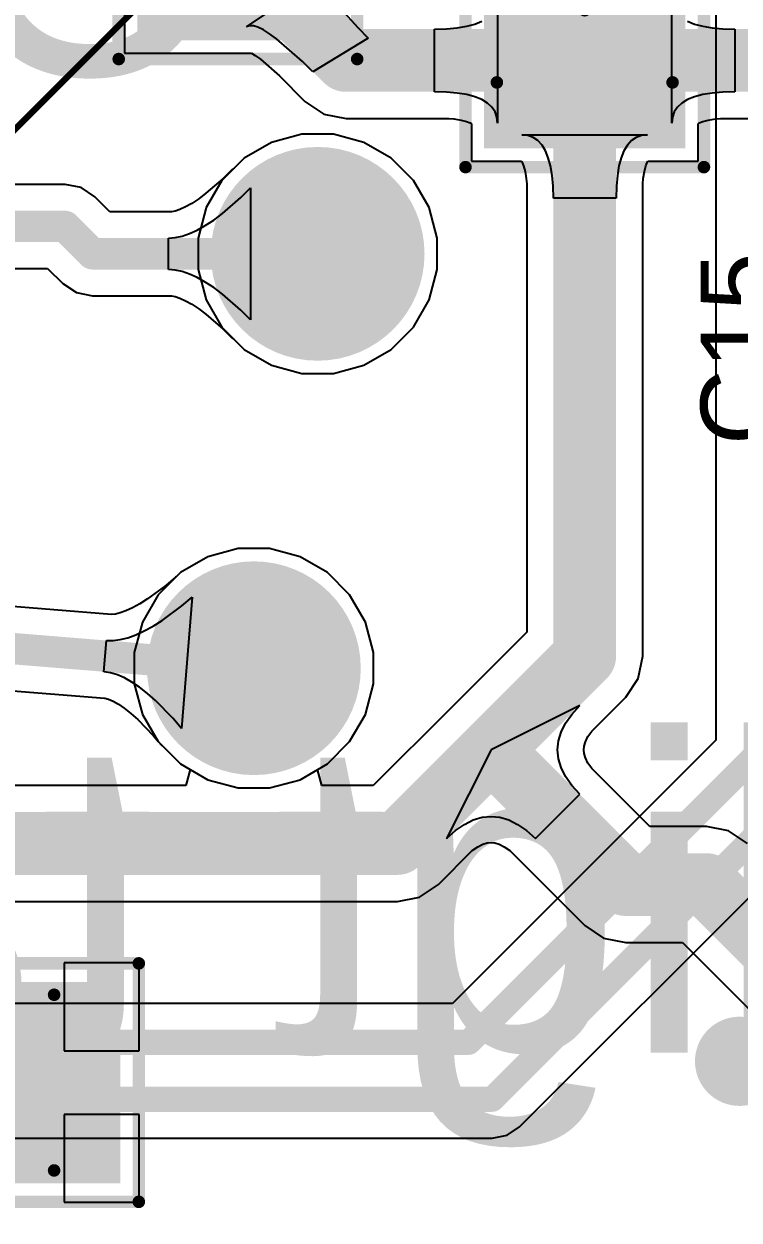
# Model space of a CAD drawing. Header units: millimetres. Extents: x 0 to 168, y 0 to 109.
# Drawn here: x 103.2 to 108.89, y 60.25 to 69.78 of the extents above; entities that cross this region are included whole.
import ezdxf

# ---------------------------------------------------------------- set-up
doc = ezdxf.new("R2010")
doc.units = ezdxf.units.MM
for name, color, linetype in [('BottomLayer', 5, 'Continuous'), ('BottomOverlay', 54, 'Continuous'), ('BottomSolder', 6, 'Continuous'), ('Mechanical13', 56, 'Continuous'), ('Mechanical15', 56, 'Continuous'), ('MultiLayer', 9, 'Continuous'), ('PadHoleLayer', 156, 'Continuous'), ('TopLayer', 1, 'Continuous'), ('TopOverlay', 2, 'Continuous'), ('TopPaste', 8, 'Continuous'), ('TopSolder', 216, 'Continuous'), ('ViaHoleLayer', 16, 'Continuous')]:
    doc.layers.add(name, color=color, linetype=linetype)
doc.styles.add('Arial', font='arial.ttf', dxfattribs={"height": 0.2})
doc.styles.add('Comic Sans MS', font='comic.ttf', dxfattribs={"height": 0.2})

# ---------------------------------------------------------------- blocks, each defined once
blk = doc.blocks.new('44ML_M_51')
at = {"layer": 'Mechanical15', "const_width": 0.05}
blk.add_lwpolyline([(-7.2, 7.2), (-7.2, -7.2)], dxfattribs=at)
blk = doc.blocks.new('6_0805_N_73')
at = {"layer": 'TopLayer'}
for points in [[(-1.5, -0.7), (-1.5, 0.7), (-0.3, 0.7), (-0.3, -0.7)], [(0.3, -0.7), (0.3, 0.7), (1.5, 0.7), (1.5, -0.7)]]:
    blk.add_hatch(color=1, dxfattribs=at).paths.add_polyline_path(points)
at = {"layer": 'TopPaste'}
for points in [[(-1.5, -0.7), (-1.5, 0.7), (-0.3, 0.7), (-0.3, -0.7)], [(0.3, -0.7), (0.3, 0.7), (1.5, 0.7), (1.5, -0.7)]]:
    blk.add_hatch(color=8, dxfattribs=at).paths.add_polyline_path(points)
at = {"layer": 'TopSolder'}
for points in [[(-1.6016, -0.8016), (-1.6016, 0.8016), (-0.1984, 0.8016), (-0.1984, -0.8016)], [(0.1984, -0.8016), (0.1984, 0.8016), (1.6016, 0.8016), (1.6016, -0.8016)]]:
    blk.add_hatch(color=216, dxfattribs=at).paths.add_polyline_path(points)
at = {"layer": 'Mechanical13', "const_width": 0.1}
for points in [[(-1.075, 0.7), (1.075, 0.7)], [(-1.075, 0.7), (-1.075, -0.7)], [(1.075, 0.7), (1.075, -0.7)], [(-1.075, -0.7), (1.075, -0.7)]]:
    blk.add_lwpolyline(points, dxfattribs=at)
at = {"layer": 'Mechanical13', "const_width": 0.05}
for points in [[(-1.1, 0.7, 1), (-1.05, 0.7, 1)], [(-1.1, 0.7, 1), (-1.05, 0.7, 1)], [(1.05, 0.7, 1), (1.1, 0.7, 1)], [(1.05, 0.7, 1), (1.1, 0.7, 1)], [(-1.1, -0.7, 1), (-1.05, -0.7, 1)], [(-1.1, -0.7, 1), (-1.05, -0.7, 1)], [(1.05, -0.7, 1), (1.1, -0.7, 1)], [(1.05, -0.7, 1), (1.1, -0.7, 1)]]:
    blk.add_lwpolyline(points, format="xyb", close=True, dxfattribs=at)
at = {"layer": 'Mechanical15', "const_width": 0.1}
for points in [[(-1.75, 0.95), (1.75, 0.95)], [(-1.75, 0.95), (-1.75, -0.95)], [(1.75, 0.95), (1.75, -0.95)], [(0, 0.5), (0, -0.5)], [(-0.5, 0), (0.5, 0)], [(-1.75, -0.95), (1.75, -0.95)]]:
    blk.add_lwpolyline(points, dxfattribs=at)
at = {"layer": 'Mechanical15', "const_width": 0.05}
for points in [[(-1.775, 0.95, 1), (-1.725, 0.95, 1)], [(-1.775, 0.95, 1), (-1.725, 0.95, 1)], [(1.725, 0.95, 1), (1.775, 0.95, 1)], [(1.725, 0.95, 1), (1.775, 0.95, 1)], [(-0.025, 0.5, 1), (0.025, 0.5, 1)], [(-0.525, 0, 1), (-0.475, 0, 1)], [(0.475, 0, 1), (0.525, 0, 1)], [(-0.025, -0.5, 1), (0.025, -0.5, 1)], [(-1.775, -0.95, 1), (-1.725, -0.95, 1)], [(-1.775, -0.95, 1), (-1.725, -0.95, 1)], [(1.725, -0.95, 1), (1.775, -0.95, 1)], [(1.725, -0.95, 1), (1.775, -0.95, 1)]]:
    blk.add_lwpolyline(points, format="xyb", close=True, dxfattribs=at)
at = {"layer": 'TopOverlay', "const_width": 0.2}
blk.add_lwpolyline([(0, 0.6), (0, -0.6)], dxfattribs=at)
at = {"layer": 'TopOverlay', "const_width": 0.1}
for points in [[(-0.05, 0.6, 1), (0.05, 0.6, 1)], [(-0.05, -0.6, 1), (0.05, -0.6, 1)]]:
    blk.add_lwpolyline(points, format="xyb", close=True, dxfattribs=at)
blk = doc.blocks.new('6_0805_N_75')
at = {"layer": 'TopLayer'}
for points in [[(-1.5, -0.7), (-1.5, 0.7), (-0.3, 0.7), (-0.3, -0.7)], [(0.3, -0.7), (0.3, 0.7), (1.5, 0.7), (1.5, -0.7)]]:
    blk.add_hatch(color=1, dxfattribs=at).paths.add_polyline_path(points)
at = {"layer": 'TopPaste'}
for points in [[(-1.5, -0.7), (-1.5, 0.7), (-0.3, 0.7), (-0.3, -0.7)], [(0.3, -0.7), (0.3, 0.7), (1.5, 0.7), (1.5, -0.7)]]:
    blk.add_hatch(color=8, dxfattribs=at).paths.add_polyline_path(points)
at = {"layer": 'TopSolder'}
for points in [[(-1.6016, -0.8016), (-1.6016, 0.8016), (-0.1984, 0.8016), (-0.1984, -0.8016)], [(0.1984, -0.8016), (0.1984, 0.8016), (1.6016, 0.8016), (1.6016, -0.8016)]]:
    blk.add_hatch(color=216, dxfattribs=at).paths.add_polyline_path(points)
at = {"layer": 'Mechanical13', "const_width": 0.1}
for points in [[(-1.075, 0.7), (1.075, 0.7)], [(-1.075, 0.7), (-1.075, -0.7)], [(1.075, 0.7), (1.075, -0.7)], [(-1.075, -0.7), (1.075, -0.7)]]:
    blk.add_lwpolyline(points, dxfattribs=at)
at = {"layer": 'Mechanical13', "const_width": 0.05}
for points in [[(-1.1, 0.7, 1), (-1.05, 0.7, 1)], [(-1.1, 0.7, 1), (-1.05, 0.7, 1)], [(1.05, 0.7, 1), (1.1, 0.7, 1)], [(1.05, 0.7, 1), (1.1, 0.7, 1)], [(-1.1, -0.7, 1), (-1.05, -0.7, 1)], [(-1.1, -0.7, 1), (-1.05, -0.7, 1)], [(1.05, -0.7, 1), (1.1, -0.7, 1)], [(1.05, -0.7, 1), (1.1, -0.7, 1)]]:
    blk.add_lwpolyline(points, format="xyb", close=True, dxfattribs=at)
at = {"layer": 'Mechanical15', "const_width": 0.1}
for points in [[(-1.75, 0.95), (1.75, 0.95)], [(-1.75, 0.95), (-1.75, -0.95)], [(1.75, 0.95), (1.75, -0.95)], [(0, 0.5), (0, -0.5)], [(-0.5, 0), (0.5, 0)], [(-1.75, -0.95), (1.75, -0.95)]]:
    blk.add_lwpolyline(points, dxfattribs=at)
at = {"layer": 'Mechanical15', "const_width": 0.05}
for points in [[(-1.775, 0.95, 1), (-1.725, 0.95, 1)], [(-1.775, 0.95, 1), (-1.725, 0.95, 1)], [(1.725, 0.95, 1), (1.775, 0.95, 1)], [(1.725, 0.95, 1), (1.775, 0.95, 1)], [(-0.025, 0.5, 1), (0.025, 0.5, 1)], [(-0.525, 0, 1), (-0.475, 0, 1)], [(0.475, 0, 1), (0.525, 0, 1)], [(-0.025, -0.5, 1), (0.025, -0.5, 1)], [(-1.775, -0.95, 1), (-1.725, -0.95, 1)], [(-1.775, -0.95, 1), (-1.725, -0.95, 1)], [(1.725, -0.95, 1), (1.775, -0.95, 1)], [(1.725, -0.95, 1), (1.775, -0.95, 1)]]:
    blk.add_lwpolyline(points, format="xyb", close=True, dxfattribs=at)
at = {"layer": 'TopOverlay', "const_width": 0.2}
blk.add_lwpolyline([(0, 0.6), (0, -0.6)], dxfattribs=at)
at = {"layer": 'TopOverlay', "const_width": 0.1}
for points in [[(-0.05, 0.6, 1), (0.05, 0.6, 1)], [(-0.05, -0.6, 1), (0.05, -0.6, 1)]]:
    blk.add_lwpolyline(points, format="xyb", close=True, dxfattribs=at)
blk = doc.blocks.new('6_0805_N_139')
at = {"layer": 'TopLayer'}
for points in [[(-1.5, -0.7), (-1.5, 0.7), (-0.3, 0.7), (-0.3, -0.7)], [(0.3, -0.7), (0.3, 0.7), (1.5, 0.7), (1.5, -0.7)]]:
    blk.add_hatch(color=1, dxfattribs=at).paths.add_polyline_path(points)
at = {"layer": 'TopPaste'}
for points in [[(-1.5, -0.7), (-1.5, 0.7), (-0.3, 0.7), (-0.3, -0.7)], [(0.3, -0.7), (0.3, 0.7), (1.5, 0.7), (1.5, -0.7)]]:
    blk.add_hatch(color=8, dxfattribs=at).paths.add_polyline_path(points)
at = {"layer": 'TopSolder'}
for points in [[(-1.6016, -0.8016), (-1.6016, 0.8016), (-0.1984, 0.8016), (-0.1984, -0.8016)], [(0.1984, -0.8016), (0.1984, 0.8016), (1.6016, 0.8016), (1.6016, -0.8016)]]:
    blk.add_hatch(color=216, dxfattribs=at).paths.add_polyline_path(points)
at = {"layer": 'Mechanical13', "const_width": 0.1}
for points in [[(-1.075, -0.7), (-1.075, 0.7)], [(-1.075, 0.7), (1.075, 0.7)], [(1.075, -0.7), (1.075, 0.7)], [(-1.075, -0.7), (1.075, -0.7)]]:
    blk.add_lwpolyline(points, dxfattribs=at)
at = {"layer": 'Mechanical13', "const_width": 0.05}
for points in [[(-1.1, 0.7, 1), (-1.05, 0.7, 1)], [(-1.1, 0.7, 1), (-1.05, 0.7, 1)], [(1.05, 0.7, 1), (1.1, 0.7, 1)], [(1.05, 0.7, 1), (1.1, 0.7, 1)], [(-1.1, -0.7, 1), (-1.05, -0.7, 1)], [(-1.1, -0.7, 1), (-1.05, -0.7, 1)], [(1.05, -0.7, 1), (1.1, -0.7, 1)], [(1.05, -0.7, 1), (1.1, -0.7, 1)]]:
    blk.add_lwpolyline(points, format="xyb", close=True, dxfattribs=at)
at = {"layer": 'Mechanical15', "const_width": 0.1}
for points in [[(-1.75, -0.95), (-1.75, 0.95)], [(-1.75, 0.95), (1.75, 0.95)], [(1.75, -0.95), (1.75, 0.95)], [(0, -0.5), (0, 0.5)], [(-0.5, 0), (0.5, 0)], [(-1.75, -0.95), (1.75, -0.95)]]:
    blk.add_lwpolyline(points, dxfattribs=at)
at = {"layer": 'Mechanical15', "const_width": 0.05}
for points in [[(-1.775, 0.95, 1), (-1.725, 0.95, 1)], [(-1.775, 0.95, 1), (-1.725, 0.95, 1)], [(1.725, 0.95, 1), (1.775, 0.95, 1)], [(1.725, 0.95, 1), (1.775, 0.95, 1)], [(-0.025, 0.5, 1), (0.025, 0.5, 1)], [(-0.525, 0, 1), (-0.475, 0, 1)], [(0.475, 0, 1), (0.525, 0, 1)], [(-0.025, -0.5, 1), (0.025, -0.5, 1)], [(-1.775, -0.95, 1), (-1.725, -0.95, 1)], [(-1.775, -0.95, 1), (-1.725, -0.95, 1)], [(1.725, -0.95, 1), (1.775, -0.95, 1)], [(1.725, -0.95, 1), (1.775, -0.95, 1)]]:
    blk.add_lwpolyline(points, format="xyb", close=True, dxfattribs=at)
at = {"layer": 'TopOverlay', "const_width": 0.2}
blk.add_lwpolyline([(0, -0.6), (0, 0.6)], dxfattribs=at)
at = {"layer": 'TopOverlay', "const_width": 0.1}
for points in [[(-0.05, 0.6, 1), (0.05, 0.6, 1)], [(-0.05, -0.6, 1), (0.05, -0.6, 1)]]:
    blk.add_lwpolyline(points, format="xyb", close=True, dxfattribs=at)

msp = doc.modelspace()

# ---------------------------------------------------------------- hatches: boundary and pattern name
at = {"layer": 'BottomLayer'}
h = msp.add_hatch(color=5, dxfattribs=at)
edge = h.paths.add_edge_path()
edge.add_arc((105.537, 67.945), 0.75, 0, 360)
h = msp.add_hatch(color=5, dxfattribs=at)
edge = h.paths.add_edge_path()
edge.add_arc((105.029, 64.643), 0.75, 0, 360)
h = msp.add_hatch(color=5, dxfattribs=at)
edge = h.paths.add_edge_path()
edge.add_arc((108.899, 61.5107), 0.3555, 0, 360)
at = {"layer": 'BottomSolder'}
h = msp.add_hatch(color=6, dxfattribs=at)
edge = h.paths.add_edge_path()
edge.add_arc((105.537, 67.945), 0.8516, 0, 360)
h = msp.add_hatch(color=6, dxfattribs=at)
edge = h.paths.add_edge_path()
edge.add_arc((105.029, 64.643), 0.8516, 0, 360)
at = {"layer": 'MultiLayer'}
h = msp.add_hatch(color=9, dxfattribs=at)
edge = h.paths.add_edge_path()
edge.add_arc((105.537, 67.945), 0.75, 0, 360)
h = msp.add_hatch(color=9, dxfattribs=at)
edge = h.paths.add_edge_path()
edge.add_arc((105.029, 64.643), 0.75, 0, 360)
at = {"layer": 'PadHoleLayer'}
h = msp.add_hatch(color=156, dxfattribs=at)
edge = h.paths.add_edge_path()
edge.add_arc((105.537, 67.945), 0.45, 0, 360)
h = msp.add_hatch(color=156, dxfattribs=at)
edge = h.paths.add_edge_path()
edge.add_arc((105.029, 64.643), 0.45, 0, 360)
at = {"layer": 'TopLayer'}
h = msp.add_hatch(color=1, dxfattribs=at)
edge = h.paths.add_edge_path()
edge.add_arc((105.537, 67.945), 0.75, 0, 360)
h = msp.add_hatch(color=1, dxfattribs=at)
edge = h.paths.add_edge_path()
edge.add_arc((105.029, 64.643), 0.75, 0, 360)
h = msp.add_hatch(color=1, dxfattribs=at)
edge = h.paths.add_edge_path()
edge.add_arc((108.899, 61.5107), 0.3555, 0, 360)
at = {"layer": 'TopSolder'}
h = msp.add_hatch(color=216, dxfattribs=at)
edge = h.paths.add_edge_path()
edge.add_arc((105.537, 67.945), 0.8516, 0, 360)
h = msp.add_hatch(color=216, dxfattribs=at)
edge = h.paths.add_edge_path()
edge.add_arc((105.029, 64.643), 0.8516, 0, 360)
at = {"layer": 'ViaHoleLayer'}
h = msp.add_hatch(color=16, dxfattribs=at)
edge = h.paths.add_edge_path()
edge.add_arc((108.899, 61.5107), 0.2, 0, 360)

# ---------------------------------------------------------------- linework, layer by layer
at = {"layer": 'BottomLayer'}
for p, q in [((108.7109, 74.1021), (108.7109, 64.0701)), ((105.1691, 68.8332), (104.9517, 68.7077)), ((105.4115, 68.8982), (105.1691, 68.8332)), ((105.6625, 68.8982), (105.4115, 68.8982)), ((105.9049, 68.8332), (105.6625, 68.8982)), ((106.1223, 68.7077), (105.9049, 68.8332)), ((104.9517, 68.7077), (104.7743, 68.5303)), ((106.2997, 68.5303), (106.1223, 68.7077)), ((104.7743, 68.5303), (104.6488, 68.3129)), ((106.4252, 68.3129), (106.2997, 68.5303)), ((104.6488, 68.3129), (104.5838, 68.0705)), ((106.4902, 68.0705), (106.4252, 68.3129)), ((104.5838, 68.0705), (104.5838, 67.8195)), ((106.4902, 67.8195), (106.4902, 68.0705)), ((104.5838, 67.8195), (104.6488, 67.5771)), ((106.4252, 67.5771), (106.4902, 67.8195)), ((104.6488, 67.5771), (104.7743, 67.3597)), ((106.2997, 67.3597), (106.4252, 67.5771)), ((104.7743, 67.3597), (104.9517, 67.1823)), ((106.1223, 67.1823), (106.2997, 67.3597)), ((104.9517, 67.1823), (105.1691, 67.0568)), ((105.9049, 67.0568), (106.1223, 67.1823)), ((105.1691, 67.0568), (105.4115, 66.9918)), ((105.6625, 66.9918), (105.9049, 67.0568)), ((105.4115, 66.9918), (105.6625, 66.9918)), ((104.9035, 65.5962), (104.6611, 65.5312)), ((105.1545, 65.5962), (104.9035, 65.5962)), ((105.3969, 65.5312), (105.1545, 65.5962)), ((104.6611, 65.5312), (104.4437, 65.4057)), ((105.6143, 65.4057), (105.3969, 65.5312)), ((104.4437, 65.4057), (104.2663, 65.2283)), ((105.7917, 65.2283), (105.6143, 65.4057)), ((104.2663, 65.2283), (104.1408, 65.0109)), ((105.9172, 65.0109), (105.7917, 65.2283)), ((104.1408, 65.0109), (104.0758, 64.7685)), ((105.9822, 64.7685), (105.9172, 65.0109)), ((104.0758, 64.7685), (104.0758, 64.5175)), ((105.9822, 64.5175), (105.9822, 64.7685)), ((104.0758, 64.5175), (104.1408, 64.2751)), ((105.9172, 64.2751), (105.9822, 64.5175)), ((104.1408, 64.2751), (104.2663, 64.0577)), ((105.7917, 64.0577), (105.9172, 64.2751)), ((104.2663, 64.0577), (104.4437, 63.8803)), ((105.6143, 63.8803), (105.7917, 64.0577)), ((108.7109, 64.0701), (106.6119, 61.9712)), ((104.4437, 63.8803), (104.6611, 63.7548)), ((105.3969, 63.7548), (105.6143, 63.8803)), ((104.6611, 63.7548), (104.9035, 63.6898)), ((104.9035, 63.6898), (105.1545, 63.6898)), ((105.1545, 63.6898), (105.3969, 63.7548)), ((107.1466, 60.9894), (109.6926, 63.5354)), ((106.6119, 61.9712), (100.077, 61.9712)), ((106.928, 60.8989), (107.0463, 60.9224)), ((107.0463, 60.9224), (107.1466, 60.9894)), ((99.384, 60.8989), (106.928, 60.8989))]:
    msp.add_line(p, q, dxfattribs=at)
at = {"layer": 'BottomLayer', "const_width": 0.2}
for points in [[(106.74, 61.662), (109.02, 63.9421)], [(106.928, 61.208), (109.474, 63.754)], [(99.949, 61.662), (106.74, 61.662)], [(99.384, 61.208), (106.928, 61.208)]]:
    msp.add_lwpolyline(points, dxfattribs=at)
at = {"layer": 'BottomLayer', "const_width": 0.1}
for points in [[(106.69, 61.662, 1), (106.79, 61.662, 1)], [(106.69, 61.662, 1), (106.79, 61.662, 1)], [(106.878, 61.208, 1), (106.978, 61.208, 1)], [(106.878, 61.208, 1), (106.978, 61.208, 1)]]:
    msp.add_lwpolyline(points, format="xyb", close=True, dxfattribs=at)
at = {"layer": 'TopLayer'}
for p, q in [((103.9988, 71.1502), (103.9988, 69.5438)), ((104.9709, 69.7531), (105.5959, 70.1781)), ((106.9711, 69.986), (106.9711, 68.986)), ((108.3589, 68.986), (108.3589, 69.986)), ((105.7215, 69.8965), (105.8561, 69.7482)), ((106.7246, 69.7585), (106.79, 69.776)), ((106.79, 69.776), (106.8453, 69.7985)), ((108.4846, 69.7985), (108.54, 69.776)), ((108.54, 69.776), (108.6054, 69.7585)), ((104.9945, 69.762), (104.9709, 69.7531)), ((105.0247, 69.761), (104.9945, 69.762)), ((105.0613, 69.7502), (105.0247, 69.761)), ((105.1044, 69.7294), (105.0613, 69.7502)), ((105.1539, 69.6987), (105.1044, 69.7294)), ((105.21, 69.658), (105.1539, 69.6987)), ((105.8561, 69.7482), (105.9398, 69.6628)), ((106.468, 69.736), (106.5636, 69.7385)), ((106.468, 69.236), (106.468, 69.736)), ((106.5636, 69.7385), (106.6491, 69.746)), ((106.6491, 69.746), (106.7246, 69.7585)), ((108.6054, 69.7585), (108.6808, 69.746)), ((108.6808, 69.746), (108.7663, 69.7385)), ((108.7663, 69.7385), (108.8619, 69.736)), ((108.8619, 69.736), (108.8619, 69.236)), ((105.417, 69.4767), (105.21, 69.658)), ((105.9398, 69.6628), (105.4989, 69.3965)), ((103.9988, 69.5438), (105.0105, 69.5438)), ((105.0105, 69.5438), (105.0384, 69.5265)), ((105.0384, 69.5265), (105.0807, 69.4959)), ((105.0807, 69.4959), (105.2333, 69.3622)), ((105.4989, 69.3965), (105.417, 69.4767)), ((105.2333, 69.3622), (105.4362, 69.1593)), ((106.5636, 69.2335), (106.468, 69.236)), ((106.6491, 69.226), (106.5636, 69.2335)), ((106.7246, 69.2135), (106.6491, 69.226)), ((106.79, 69.196), (106.7246, 69.2135)), ((108.6054, 69.2135), (108.54, 69.196)), ((108.6808, 69.226), (108.6054, 69.2135)), ((108.7663, 69.2335), (108.6808, 69.226)), ((108.8619, 69.236), (108.7663, 69.2335)), ((105.4362, 69.1593), (105.5862, 69.0591)), ((106.8453, 69.1735), (106.79, 69.196)), ((106.8906, 69.146), (106.8453, 69.1735)), ((106.9258, 69.1135), (106.8906, 69.146)), ((106.9509, 69.076), (106.9258, 69.1135)), ((108.4041, 69.1135), (108.379, 69.076)), ((108.4393, 69.146), (108.4041, 69.1135)), ((108.4846, 69.1735), (108.4393, 69.146)), ((108.54, 69.196), (108.4846, 69.1735)), ((105.5862, 69.0591), (105.763, 69.0239)), ((105.763, 69.0239), (105.763, 69.0239)), ((105.763, 69.0239), (106.5819, 69.0239)), ((106.5819, 69.0239), (106.6231, 69.0203)), ((106.6231, 69.0203), (106.6807, 69.0108)), ((106.6807, 69.0108), (106.7239, 68.9992)), ((106.966, 69.0335), (106.9509, 69.076)), ((106.9711, 68.986), (106.966, 69.0335)), ((108.3639, 69.0335), (108.3589, 68.986)), ((108.379, 69.076), (108.3639, 69.0335)), ((108.606, 68.9992), (108.6492, 69.0108)), ((108.6492, 69.0108), (108.7068, 69.0203)), ((108.7068, 69.0203), (108.748, 69.0239)), ((108.748, 69.0239), (109.2731, 69.0239)), ((106.7239, 68.9992), (106.7519, 68.9878)), ((106.7519, 68.9878), (106.7618, 68.9819)), ((106.7618, 68.9819), (106.7618, 68.6828)), ((108.5682, 68.9819), (108.578, 68.9878)), ((108.5682, 68.6828), (108.5682, 68.9819)), ((108.578, 68.9878), (108.606, 68.9992)), ((105.1691, 68.8332), (104.9517, 68.7077)), ((105.4115, 68.8982), (105.1691, 68.8332)), ((105.6625, 68.8982), (105.4115, 68.8982)), ((105.9049, 68.8332), (105.6625, 68.8982)), ((106.1223, 68.7077), (105.9049, 68.8332)), ((107.2125, 68.8871), (107.165, 68.8921)), ((107.165, 68.8921), (108.165, 68.8921)), ((107.255, 68.872), (107.2125, 68.8871)), ((107.2925, 68.8468), (107.255, 68.872)), ((107.325, 68.8116), (107.2925, 68.8468)), ((108.0375, 68.8468), (108.005, 68.8116)), ((108.075, 68.872), (108.0375, 68.8468)), ((108.1175, 68.8871), (108.075, 68.872)), ((108.165, 68.8921), (108.1175, 68.8871)), ((107.3525, 68.7664), (107.325, 68.8116)), ((107.375, 68.711), (107.3525, 68.7664)), ((107.9775, 68.7664), (107.955, 68.711)), ((108.005, 68.8116), (107.9775, 68.7664)), ((104.8722, 68.6283), (104.856, 68.6176)), ((104.9517, 68.7077), (104.8722, 68.6283)), ((106.2997, 68.5303), (106.1223, 68.7077)), ((106.7618, 68.6828), (107.1608, 68.6828)), ((107.1608, 68.6828), (107.1668, 68.673)), ((107.1668, 68.673), (107.1782, 68.645)), ((107.1782, 68.645), (107.1897, 68.6018)), ((107.3925, 68.6456), (107.375, 68.711)), ((107.405, 68.5702), (107.3925, 68.6456)), ((107.9375, 68.6456), (107.925, 68.5702)), ((107.955, 68.711), (107.9375, 68.6456)), ((108.1402, 68.6018), (108.1517, 68.645)), ((108.1517, 68.645), (108.1631, 68.673)), ((108.1631, 68.673), (108.1691, 68.6828)), ((108.1691, 68.6828), (108.5682, 68.6828)), ((104.7833, 68.5459), (104.6473, 68.4271)), ((104.856, 68.6176), (104.7833, 68.5459)), ((107.1897, 68.6018), (107.1993, 68.5442)), ((107.1993, 68.5442), (107.2029, 68.5029)), ((107.4125, 68.4846), (107.405, 68.5702)), ((107.925, 68.5702), (107.9175, 68.4846)), ((108.127, 68.5029), (108.1307, 68.5442)), ((108.1307, 68.5442), (108.1402, 68.6018)), ((103.5241, 68.4979), (101.8261, 68.4979)), ((103.6522, 68.4724), (103.5241, 68.4979)), ((103.7608, 68.3999), (103.6522, 68.4724)), ((104.9243, 68.394), (105.0014, 68.47)), ((105.0014, 68.47), (105.0014, 67.42)), ((106.4252, 68.3129), (106.2997, 68.5303)), ((107.2029, 68.5029), (107.2029, 64.9304)), ((107.415, 68.3891), (107.4125, 68.4846)), ((107.9175, 68.4846), (107.915, 68.3891)), ((108.127, 64.739), (108.127, 68.5029)), ((103.881, 68.2796), (103.7608, 68.3999)), ((104.534, 68.347), (104.484, 68.3189)), ((104.5893, 68.3835), (104.534, 68.347)), ((104.6473, 68.4271), (104.5893, 68.3835)), ((104.7779, 68.266), (104.9243, 68.394)), ((107.915, 68.3891), (107.415, 68.3891)), ((104.372, 68.2796), (103.881, 68.2796)), ((104.4023, 68.2861), (104.372, 68.2796)), ((104.4399, 68.2988), (104.4023, 68.2861)), ((104.484, 68.3189), (104.4399, 68.2988)), ((104.7086, 68.214), (104.7779, 68.266)), ((106.4902, 68.0705), (106.4252, 68.3129)), ((104.5778, 68.134), (104.6419, 68.17)), ((104.6419, 68.17), (104.7086, 68.214)), ((104.3475, 68.07), (104.4012, 68.074)), ((104.3475, 67.82), (104.3475, 68.07)), ((104.4012, 68.074), (104.4574, 68.086)), ((104.4574, 68.086), (104.5163, 68.106)), ((104.5163, 68.106), (104.5778, 68.134)), ((106.4902, 67.8195), (106.4902, 68.0705)), ((101.8566, 67.8286), (103.3855, 67.8286)), ((103.3855, 67.8286), (103.5058, 67.7084)), ((104.4012, 67.816), (104.3475, 67.82)), ((104.4574, 67.804), (104.4012, 67.816)), ((104.5163, 67.784), (104.4574, 67.804)), ((104.5778, 67.756), (104.5163, 67.784)), ((106.4252, 67.5771), (106.4902, 67.8195)), ((103.5058, 67.7084), (103.6143, 67.6358)), ((104.6419, 67.72), (104.5778, 67.756)), ((104.7086, 67.676), (104.6419, 67.72)), ((104.7779, 67.624), (104.7086, 67.676)), ((103.6143, 67.6358), (103.7424, 67.6104)), ((103.7424, 67.6104), (104.372, 67.6104)), ((104.372, 67.6104), (104.4023, 67.6039)), ((104.4023, 67.6039), (104.4399, 67.5912)), ((104.4399, 67.5912), (104.484, 67.5711)), ((104.9243, 67.496), (104.7779, 67.624)), ((104.484, 67.5711), (104.534, 67.543)), ((104.534, 67.543), (104.5893, 67.5065)), ((104.5893, 67.5065), (104.6473, 67.4629)), ((105.0014, 67.42), (104.9243, 67.496)), ((106.2997, 67.3597), (106.4252, 67.5771)), ((104.6473, 67.4629), (104.7833, 67.3441)), ((104.7833, 67.3441), (104.856, 67.2724)), ((106.1223, 67.1823), (106.2997, 67.3597)), ((104.856, 67.2724), (104.8722, 67.2617)), ((104.8722, 67.2617), (104.9517, 67.1823)), ((104.9517, 67.1823), (105.1691, 67.0568)), ((105.9049, 67.0568), (106.1223, 67.1823)), ((105.1691, 67.0568), (105.4115, 66.9918)), ((105.6625, 66.9918), (105.9049, 67.0568)), ((105.4115, 66.9918), (105.6625, 66.9918)), ((104.9035, 65.5962), (104.6611, 65.5312)), ((105.1545, 65.5962), (104.9035, 65.5962)), ((105.3969, 65.5312), (105.1545, 65.5962)), ((104.6611, 65.5312), (104.4437, 65.4057)), ((105.6143, 65.4057), (105.3969, 65.5312)), ((104.4437, 65.4057), (104.4087, 65.3708)), ((105.7917, 65.2283), (105.6143, 65.4057)), ((104.3265, 65.3031), (104.1814, 65.1957)), ((104.4048, 65.3686), (104.3265, 65.3031)), ((104.4087, 65.3708), (104.4048, 65.3686)), ((104.1814, 65.1957), (104.12, 65.1569)), ((104.5378, 65.2097), (104.4526, 64.1632)), ((104.4547, 65.1402), (104.5378, 65.2097)), ((105.9172, 65.0109), (105.7917, 65.2283)), ((103.895, 65.0711), (102.7058, 65.1679)), ((104.0098, 65.1011), (103.9642, 65.0847)), ((104.0619, 65.1251), (104.0098, 65.1011)), ((104.12, 65.1569), (104.0619, 65.1251)), ((104.2984, 65.0245), (104.4547, 65.1402)), ((103.9257, 65.075), (103.895, 65.0711)), ((103.9642, 65.0847), (103.9257, 65.075)), ((104.2251, 64.9783), (104.2984, 65.0245)), ((105.9822, 64.7685), (105.9172, 65.0109)), ((104.0883, 64.9092), (104.1551, 64.9399)), ((104.1551, 64.9399), (104.2251, 64.9783)), ((107.2029, 64.9304), (106.5917, 64.3192)), ((103.8333, 64.6149), (103.8536, 64.8641)), ((103.8536, 64.8641), (103.9074, 64.8637)), ((103.9074, 64.8637), (103.9644, 64.8711)), ((103.9644, 64.8711), (104.0247, 64.8863)), ((104.0247, 64.8863), (104.0883, 64.9092)), ((105.9822, 64.5175), (105.9822, 64.7685)), ((108.0919, 64.5621), (108.127, 64.739)), ((108.127, 64.739), (108.127, 64.739)), ((103.8864, 64.6066), (103.8333, 64.6149)), ((103.9415, 64.5901), (103.8864, 64.6066)), ((103.9986, 64.5654), (103.9415, 64.5901)), ((104.0576, 64.5325), (103.9986, 64.5654)), ((104.1186, 64.4914), (104.0576, 64.5325)), ((107.9917, 64.4122), (108.0919, 64.5621)), ((102.665, 64.4997), (103.8407, 64.404)), ((104.1815, 64.4421), (104.1186, 64.4914)), ((104.2463, 64.3847), (104.1815, 64.4421)), ((105.9172, 64.2751), (105.9822, 64.5175)), ((103.8407, 64.404), (103.8704, 64.3951)), ((103.8704, 64.3951), (103.9068, 64.3794)), ((103.9068, 64.3794), (103.9491, 64.3558)), ((103.9491, 64.3558), (103.9966, 64.3237)), ((104.3819, 64.2452), (104.2463, 64.3847)), ((107.6256, 64.346), (106.9185, 63.9925)), ((107.5619, 64.2753), (107.6256, 64.346)), ((107.7216, 64.1421), (107.9917, 64.4122)), ((107.9917, 64.4122), (107.9917, 64.4122)), ((103.9966, 64.3237), (104.0488, 64.2828)), ((104.0488, 64.2828), (104.1031, 64.2347)), ((104.4526, 64.1632), (104.3819, 64.2452)), ((105.7917, 64.0577), (105.9172, 64.2751)), ((106.5917, 64.3192), (105.9806, 63.7081)), ((106.5917, 64.3192), (106.5917, 64.3192)), ((107.5124, 64.2046), (107.5619, 64.2753)), ((104.1031, 64.2347), (104.229, 64.1052)), ((107.4771, 64.1339), (107.5124, 64.2046)), ((104.229, 64.1052), (104.2588, 64.0707)), ((104.2588, 64.0707), (104.2663, 64.0577)), ((104.2663, 64.0577), (104.293, 64.0309)), ((105.6143, 63.8803), (105.7917, 64.0577)), ((107.4488, 63.9925), (107.4559, 64.0632)), ((107.4559, 64.0632), (107.4771, 64.1339)), ((107.66, 64.0227), (107.6704, 64.0572)), ((107.6704, 64.0572), (107.6909, 64.0983)), ((107.6909, 64.0983), (107.7216, 64.1421)), ((104.293, 64.0309), (104.2956, 64.0279)), ((104.2956, 64.0279), (104.2975, 64.0264)), ((104.2975, 64.0264), (104.4437, 63.8803)), ((106.9185, 63.9925), (106.5649, 63.2854)), ((107.4559, 63.9218), (107.4488, 63.9925)), ((107.657, 63.9925), (107.66, 64.0227)), ((107.66, 63.9622), (107.657, 63.9925)), ((107.6704, 63.9277), (107.66, 63.9622)), ((104.4437, 63.8803), (104.522, 63.8351)), ((105.536, 63.8351), (105.6143, 63.8803)), ((107.4771, 63.8511), (107.4559, 63.9218)), ((107.6909, 63.8867), (107.6704, 63.9277)), ((107.7216, 63.8428), (107.6909, 63.8867)), ((104.522, 63.8351), (104.4879, 63.7081)), ((105.5701, 63.7081), (105.536, 63.8351)), ((107.5124, 63.7803), (107.4771, 63.8511)), ((107.5619, 63.7096), (107.5124, 63.7803)), ((108.1833, 63.3811), (107.7216, 63.8428)), ((104.4879, 63.7081), (101.8659, 63.7081)), ((105.9806, 63.7081), (105.5701, 63.7081)), ((107.6256, 63.6389), (107.5619, 63.7096)), ((107.272, 63.2854), (107.6256, 63.6389)), ((106.6356, 63.349), (106.7063, 63.3985)), ((106.7063, 63.3985), (106.7771, 63.4339)), ((106.7771, 63.4339), (106.8478, 63.4551)), ((106.8478, 63.4551), (106.9185, 63.4622)), ((106.9185, 63.4622), (106.9892, 63.4551)), ((106.9892, 63.4551), (107.0599, 63.4339)), ((107.0599, 63.4339), (107.1306, 63.3985)), ((107.1306, 63.3985), (107.2013, 63.349)), ((106.5649, 63.2854), (106.6356, 63.349)), ((107.2013, 63.349), (107.272, 63.2854)), ((108.6343, 63.3811), (108.1833, 63.3811)), ((108.8112, 63.346), (108.6343, 63.3811)), ((108.6343, 63.3811), (108.6343, 63.3811)), ((108.9611, 63.2458), (108.8112, 63.346)), ((106.7688, 63.1894), (106.8127, 63.22)), ((106.8127, 63.22), (106.8537, 63.2406)), ((106.8537, 63.2406), (106.8882, 63.2509)), ((106.8882, 63.2509), (106.9185, 63.2539)), ((106.9185, 63.2539), (106.9487, 63.2509)), ((106.9487, 63.2509), (106.9832, 63.2406)), ((106.9832, 63.2406), (107.0243, 63.22)), ((107.0243, 63.22), (107.0681, 63.1894)), ((106.4987, 62.9193), (106.7688, 63.1894)), ((107.0681, 63.1894), (107.6652, 62.5923)), ((106.3488, 62.8191), (106.4987, 62.9193)), ((106.172, 62.7839), (106.3488, 62.8191)), ((101.6745, 62.7839), (106.172, 62.7839)), ((106.172, 62.7839), (106.172, 62.7839)), ((107.6652, 62.5923), (107.6652, 62.5923)), ((107.6652, 62.5923), (107.8151, 62.4922)), ((107.8151, 62.4922), (107.9919, 62.457)), ((107.9919, 62.457), (107.9919, 62.457)), ((107.9919, 62.457), (108.4429, 62.457)), ((108.4429, 62.457), (109.271, 61.6289)), ((104.116, 62.295), (103.516, 62.295)), ((103.516, 62.295), (103.516, 61.595)), ((104.116, 61.595), (104.116, 62.295)), ((103.516, 61.595), (104.116, 61.595)), ((104.116, 61.087), (103.516, 61.087)), ((103.516, 61.087), (103.516, 60.387)), ((104.116, 60.387), (104.116, 61.087)), ((103.516, 60.387), (104.116, 60.387))]:
    msp.add_line(p, q, dxfattribs=at)
for points, const_width in [([(104.902, 70.347), (105.763, 69.486)], 0.5), ([(105.763, 69.486), (107.665, 69.486)], 0.5), ([(107.665, 64.739), (107.665, 69.486)], 0.5), ([(107.665, 69.486), (110.3621, 69.486)], 0.5), ([(101.2556, 68.1633), (103.5241, 68.1633)], 0.25), ([(103.5241, 68.1633), (103.7424, 67.945)], 0.25), ([(103.7424, 67.945), (105.537, 67.945)], 0.25), ([(102.6787, 64.8343), (105.029, 64.643)], 0.25), ([(106.9185, 63.9925), (107.665, 64.739)], 0.5), ([(106.172, 63.246), (106.9185, 63.9925)], 0.5), ([(106.9185, 63.9925), (107.9919, 62.9191)], 0.5), ([(101.6745, 63.246), (106.172, 63.246)], 0.5), ([(107.9919, 62.9191), (108.6343, 62.9191)], 0.5), ([(108.6343, 62.9191), (109.7077, 61.8456)], 0.5)]:
    msp.add_lwpolyline(points, dxfattribs=dict(at, const_width=const_width))
for points, const_width in [([(105.638, 69.486, 1), (105.888, 69.486, 1)], 0.25), ([(105.638, 69.486, 1), (105.888, 69.486, 1)], 0.25), ([(107.54, 69.486, 1), (107.79, 69.486, 1)], 0.25), ([(107.54, 69.486, 1), (107.79, 69.486, 1)], 0.25), ([(107.54, 69.486, 1), (107.79, 69.486, 1)], 0.25), ([(103.4616, 68.1633, 1), (103.5866, 68.1633, 1)], 0.125), ([(103.4616, 68.1633, 1), (103.5866, 68.1633, 1)], 0.125), ([(103.6799, 67.945, 1), (103.8049, 67.945, 1)], 0.125), ([(103.6799, 67.945, 1), (103.8049, 67.945, 1)], 0.125), ([(105.4745, 67.945, 1), (105.5995, 67.945, 1)], 0.125), ([(107.54, 64.739, 1), (107.79, 64.739, 1)], 0.25), ([(107.54, 64.739, 1), (107.79, 64.739, 1)], 0.25), ([(104.9665, 64.643, 1), (105.0915, 64.643, 1)], 0.125), ([(106.7935, 63.9925, 1), (107.0435, 63.9925, 1)], 0.25), ([(106.7935, 63.9925, 1), (107.0435, 63.9925, 1)], 0.25), ([(106.7935, 63.9925, 1), (107.0435, 63.9925, 1)], 0.25), ([(106.047, 63.246, 1), (106.297, 63.246, 1)], 0.25), ([(106.047, 63.246, 1), (106.297, 63.246, 1)], 0.25), ([(107.8669, 62.9191, 1), (108.1169, 62.9191, 1)], 0.25), ([(107.8669, 62.9191, 1), (108.1169, 62.9191, 1)], 0.25), ([(108.5093, 62.9191, 1), (108.7593, 62.9191, 1)], 0.25), ([(108.5093, 62.9191, 1), (108.7593, 62.9191, 1)], 0.25)]:
    msp.add_lwpolyline(points, format="xyb", close=True, dxfattribs=dict(at, const_width=const_width))

# ---------------------------------------------------------------- block references
for name, p, rotation in [('44ML_M_51', (93.884, 69.878), 135), ('6_0805_N_75', (104.902, 71.247), 90), ('6_0805_N_73', (107.665, 70.386), 90)]:
    msp.add_blockref(name, p, dxfattribs=dict(rotation=rotation))
msp.add_blockref('6_0805_N_139', (102.362, 61.341))

# ---------------------------------------------------------------- texts
at = {"layer": 'BottomOverlay', "style": 'Comic Sans MS', "text_generation_flag": 2}
for s, p in [('U=R*I', (104.9154, 69.3767)), ('Ärligt talat, ni suger', (112.7937, 61.5799))]:
    msp.add_text(s, height=2.5, rotation=0, dxfattribs=at).set_placement(p)
at = {"layer": 'TopOverlay', "style": 'Arial'}
msp.add_text('C15', height=0.6, rotation=90, dxfattribs=at).set_placement((109.1887, 66.42))

doc.saveas('drawing.dxf')
